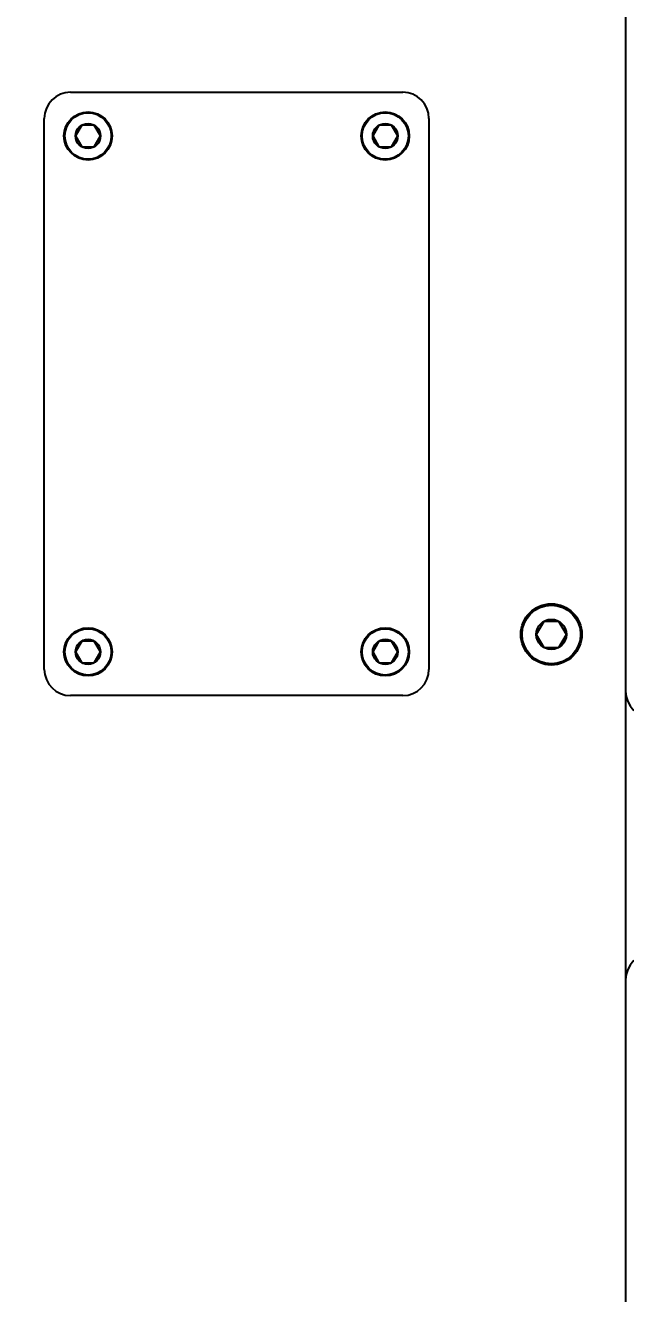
# Model space of a CAD drawing. Header units: millimetres. Extents: x 5828 to 6704, y 123 to 421.
# Drawn here: x 6358.14 to 6361.57, y 222.35 to 229.6 of the extents above; entities that cross this region are included whole.
import ezdxf

# ---------------------------------------------------------------- set-up
doc = ezdxf.new("R2010")
doc.units = ezdxf.units.MM
doc.layers.add('DIM', color=7, linetype='Continuous')
doc.layers.add('外形图', color=7, linetype='Continuous')
doc.styles.add('微软雅黑', font='msyh.ttc', dxfattribs={"height": 2.1})
doc.dimstyles.new('尺寸标注_1_20比例', dxfattribs={"dimtxt": 2.1, "dimasz": 1.7, "dimexe": 0.5, "dimexo": 0.4, "dimgap": 0.5, "dimtad": 1, "dimdec": 1, "dimlfac": 20, "dimdsep": 46, "dimtxsty": '微软雅黑', "dimcen": 0.09, "dimadec": 0, "dimazin": 0, "dimtp": 0.01, "dimtm": 0.01, "dimtfac": 1, "dimtdec": 1, "dimtofl": 0, "dimtmove": 0, "dimatfit": 3, "dimfxl": 1, "dimtolj": 1, "dimarcsym": 0})

# ---------------------------------------------------------------- blocks, each defined once
blk = doc.blocks.new('*D1368')
at = {"layer": 'Defpoints', "color": 0}
for p in [(6361.5686, 224.1434), (6352.3185, 221.8684), (6361.5686, 216.9038)]:
    blk.add_point(p, dxfattribs=at)
at = {"layer": 'DIM', "color": 0, "lineweight": -2}
for p, q in [((6361.5686, 223.7434), (6361.5686, 216.4038)), ((6352.3185, 221.4684), (6352.3185, 216.4038)), ((6354.0185, 216.9038), (6359.8686, 216.9038))]:
    blk.add_line(p, q, dxfattribs=at)
at = {"layer": 'DIM', "color": 0}
for points in [[(6354.0185, 217.1872), (6354.0185, 216.6205), (6352.3185, 216.9038)], [(6359.8686, 216.6205), (6359.8686, 217.1872), (6361.5686, 216.9038)]]:
    blk.add_solid(points, dxfattribs=at)
at = {"layer": 'DIM', "color": 0, "insert": (6356.9435, 218.4952), "char_height": 2.1, "attachment_point": 5, "style": '微软雅黑'}
blk.add_mtext('\\A1;185', dxfattribs=at)
blk = doc.blocks.new('*D1369')
at = {"layer": 'Defpoints', "color": 0}
for p in [(6360.9686, 230.6185), (6360.9686, 221.6184), (6370.227, 221.6184)]:
    blk.add_point(p, dxfattribs=at)
at = {"layer": 'DIM', "color": 0, "lineweight": -2}
for p, q in [((6361.3686, 230.6185), (6370.727, 230.6185)), ((6370.227, 228.9185), (6370.227, 223.3184)), ((6361.3686, 221.6184), (6370.727, 221.6184))]:
    blk.add_line(p, q, dxfattribs=at)
at = {"layer": 'DIM', "color": 0}
for points in [[(6370.5104, 228.9185), (6369.9437, 228.9185), (6370.227, 230.6185)], [(6369.9437, 223.3184), (6370.5104, 223.3184), (6370.227, 221.6184)]]:
    blk.add_solid(points, dxfattribs=at)
at = {"layer": 'DIM', "color": 0, "insert": (6368.6364, 226.1184), "char_height": 2.1, "attachment_point": 5, "rotation": 90, "style": '微软雅黑'}
blk.add_mtext('\\A1;180', dxfattribs=at)

msp = doc.modelspace()

# ---------------------------------------------------------------- linework, layer by layer
at = {"layer": '外形图', "linetype": 'Continuous'}
for p, q in [((6361.5686, 230.0185), (6361.5686, 221.8684)), ((6358.3936, 229.2185), (6360.2936, 229.2185)), ((6358.2436, 225.9184), (6358.2436, 229.0685)), ((6360.4436, 229.0685), (6360.4436, 225.9184)), ((6358.4577, 229.0306), (6358.4218, 228.9685)), ((6358.4218, 228.9685), (6358.4577, 228.9063)), ((6358.5294, 229.0306), (6358.4577, 229.0306)), ((6358.5653, 228.9685), (6358.5294, 229.0306)), ((6358.5294, 228.9063), (6358.5653, 228.9685)), ((6360.1577, 229.0306), (6360.1218, 228.9685)), ((6360.1218, 228.9685), (6360.1577, 228.9063)), ((6360.2295, 229.0306), (6360.1577, 229.0306)), ((6360.2653, 228.9685), (6360.2295, 229.0306)), ((6360.2295, 228.9063), (6360.2653, 228.9685)), ((6358.4577, 228.9063), (6358.5294, 228.9063)), ((6360.1577, 228.9063), (6360.2295, 228.9063)), ((6361.1006, 226.1929), (6361.0576, 226.1184)), ((6361.1866, 226.1929), (6361.1006, 226.1929)), ((6361.2296, 226.1184), (6361.1866, 226.1929)), ((6358.4577, 226.0806), (6358.4218, 226.0184)), ((6358.5294, 226.0806), (6358.4577, 226.0806)), ((6358.5653, 226.0184), (6358.5294, 226.0806)), ((6360.1577, 226.0806), (6360.1218, 226.0184)), ((6360.2295, 226.0806), (6360.1577, 226.0806)), ((6360.2653, 226.0184), (6360.2295, 226.0806)), ((6361.0576, 226.1184), (6361.1006, 226.0439)), ((6361.1866, 226.0439), (6361.2296, 226.1184)), ((6358.4218, 226.0184), (6358.4577, 225.9563)), ((6358.5294, 225.9563), (6358.5653, 226.0184)), ((6360.1218, 226.0184), (6360.1577, 225.9563)), ((6360.2295, 225.9563), (6360.2653, 226.0184)), ((6361.1006, 226.0439), (6361.1866, 226.0439)), ((6358.4577, 225.9563), (6358.5294, 225.9563)), ((6360.1577, 225.9563), (6360.2295, 225.9563)), ((6360.2936, 225.7684), (6358.3936, 225.7684))]:
    msp.add_line(p, q, dxfattribs=at)
for centre, radius in [((6358.4936, 228.9685), 0.1375), ((6360.1936, 228.9685), 0.1375), ((6358.4936, 228.9685), 0.1325), ((6358.4936, 228.9685), 0.0718), ((6360.1936, 228.9685), 0.1325), ((6360.1936, 228.9685), 0.0718), ((6361.1436, 226.1184), 0.175), ((6361.1436, 226.1184), 0.1675), ((6361.1436, 226.1184), 0.086), ((6358.4936, 226.0184), 0.1375), ((6358.4936, 226.0184), 0.1325), ((6360.1936, 226.0184), 0.1375), ((6360.1936, 226.0184), 0.1325), ((6358.4936, 226.0184), 0.0718), ((6360.1936, 226.0184), 0.0718)]:
    msp.add_circle(centre, radius, dxfattribs=at)
for centre, start, end in [((6358.3936, 229.0685), 90, 180), ((6360.2936, 229.0685), 0, 90), ((6358.3936, 225.9184), 180, 270), ((6360.2936, 225.9184), 270, 0), ((6361.7186, 225.7934), 180, 270), ((6361.7186, 224.1434), 90, 180)]:
    msp.add_arc(centre, 0.15, start, end, dxfattribs=at)

# ---------------------------------------------------------------- dimensions: what is measured, and where the dimension line sits
at = {"layer": 'DIM'}
dim = msp.add_linear_dim(base=(6370.227, 221.6184), p1=(6360.9686, 230.6185), p2=(6360.9686, 221.6184), angle=90, dimstyle='尺寸标注_1_20比例', dxfattribs=at)
dim.commit()
dim.dimension.update_dxf_attribs({"geometry": '*D1369', "text_midpoint": (6370.227, 226.1184), "dimtype": 160})
dim = msp.add_linear_dim(base=(6361.5686, 216.9038), p1=(6352.3185, 221.8684), p2=(6361.5686, 224.1434), dimstyle='尺寸标注_1_20比例', dxfattribs=at)
dim.commit()
dim.dimension.update_dxf_attribs({"geometry": '*D1368', "text_midpoint": (6356.9435, 216.9038), "dimtype": 160})

doc.saveas('drawing.dxf')
